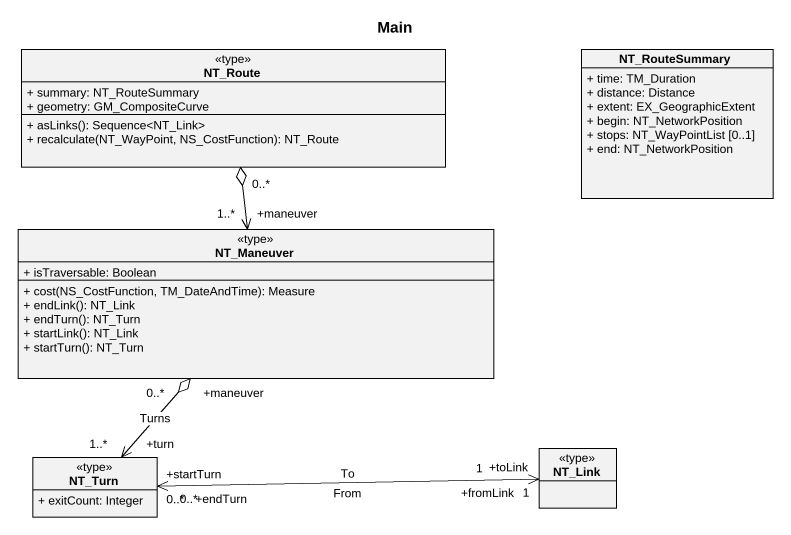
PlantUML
@startuml
title Main
hide circle
hide empty members
skinparam classAttributeIconSize 0
class NT_Route <<type>> {
  + summary: NT_RouteSummary
  + geometry: GM_CompositeCurve
  + asLinks(): Sequence<NT_Link>
  + recalculate(NT_WayPoint, NS_CostFunction): NT_Route
}
class NT_RouteSummary {
  + time: TM_Duration
  + distance: Distance
  + extent: EX_GeographicExtent
  + begin: NT_NetworkPosition
  + stops: NT_WayPointList [0..1]
  + end: NT_NetworkPosition
}
class NT_Maneuver <<type>> {
  + isTraversable: Boolean
  + cost(NS_CostFunction, TM_DateAndTime): Measure
  + endLink(): NT_Link
  + endTurn(): NT_Turn
  + startLink(): NT_Link
  + startTurn(): NT_Turn
}
class NT_Turn <<type>> {
  + exitCount: Integer
}
class NT_Link <<type>>
NT_Maneuver "+maneuver\n1..*" <-up-o "0..*" NT_Route
NT_Turn "+turn\n1..*" <-up-o "+maneuver\n0..*" NT_Maneuver : Turns
NT_Turn "+startTurn\n0..*" <-right-> "+toLink\n1" NT_Link : To
NT_Turn "+endTurn\n0..*" <-right-> "+fromLink\n1" NT_Link : From
@enduml
